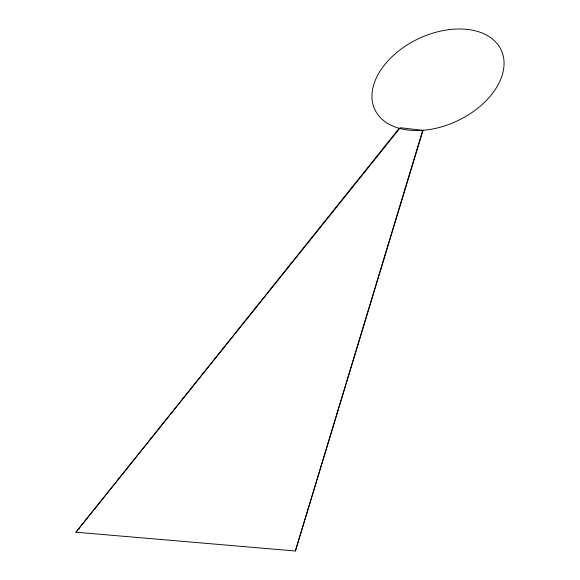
<?xml version="1.0" encoding="UTF-8"?>
<svg xmlns="http://www.w3.org/2000/svg" width="580" height="580" viewBox="0 0 580 580"><rect width="100%" height="100%" fill="white"/><g stroke="black" fill="none" stroke-linecap="round" stroke-linejoin="round"><path stroke-width="0.87" d="M399.156 128.303L75.944 532.215L295.38 551L422.697 130.319M295.38 551L423.066 130.333L400.301 127.716L75.944 532.215M422.247 130.348A69.839 45.45 -25.3 0 0 501.432 50.561A69.839 45.45 -25.3 0 0 390.311 58.384A69.839 45.45 -25.3 0 0 422.247 130.348"/></g></svg>
